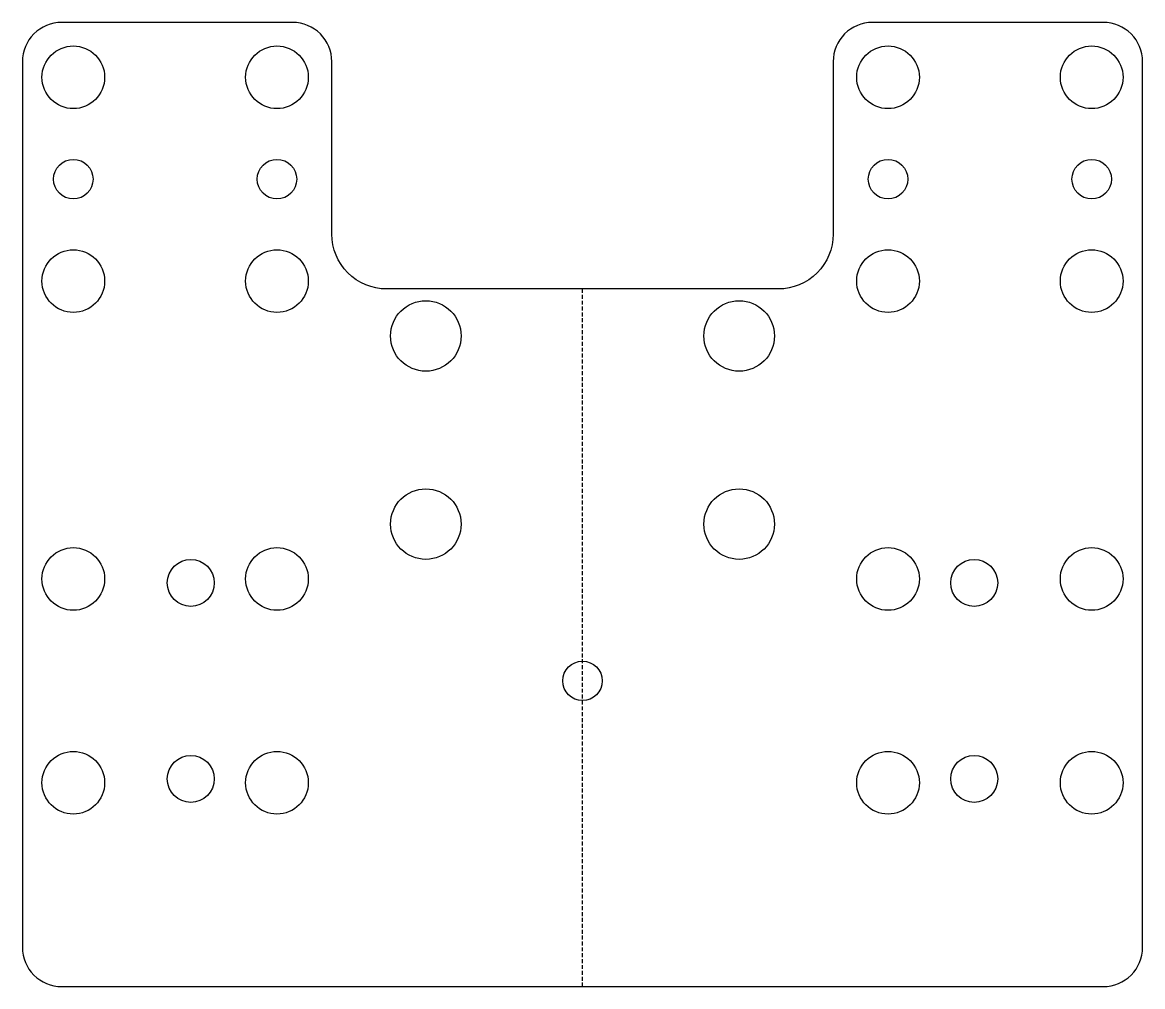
# Model space of a CAD drawing. Header units: millimetres. Extents: x -244 to -101, y 333 to 456.
import ezdxf

# ---------------------------------------------------------------- set-up
doc = ezdxf.new("R2010")
doc.units = ezdxf.units.MM
doc.linetypes.add('DASHED', pattern=[0.75, 0.5, -0.25])
doc.layers.get('0').update_dxf_attribs({"linetype": 'CONTINUOUS'})

msp = doc.modelspace()

# ---------------------------------------------------------------- linework, layer by layer
at = {"linetype": 'DASHED'}
msp.add_line((-172.5, 333.3), (-172.5, 422.3), dxfattribs=at)
msp.add_lwpolyline([(-244, 451.3), (-244, 338.3, 0.414214), (-239, 333.3), (-106, 333.3, 0.414214), (-101, 338.3), (-101, 451.3, 0.414214), (-106, 456.3), (-135.5, 456.3, 0.414214), (-140.5, 451.3), (-140.5, 429.3, -0.414214), (-147.5, 422.3), (-197.5, 422.3, -0.414214), (-204.5, 429.3), (-204.5, 451.3, 0.414214), (-209.5, 456.3), (-239, 456.3, 0.414214)], format="xyb", close=True)
for centre, radius in [((-237.5, 449.3), 4), ((-211.5, 449.3), 4), ((-133.5, 449.3), 4), ((-107.5, 449.3), 4), ((-237.5, 436.3), 2.52), ((-211.5, 436.3), 2.52), ((-133.5, 436.3), 2.52), ((-107.5, 436.3), 2.52), ((-237.5, 423.3), 4), ((-211.5, 423.3), 4), ((-133.5, 423.3), 4), ((-107.5, 423.3), 4), ((-192.5, 416.3), 4.5), ((-152.5, 416.3), 4.5), ((-192.5, 392.3), 4.5), ((-152.5, 392.3), 4.5), ((-237.5, 385.3), 4), ((-211.5, 385.3), 4), ((-133.5, 385.3), 4), ((-107.5, 385.3), 4), ((-222.5, 384.8), 3), ((-122.5, 384.8), 3), ((-172.5, 372.3), 2.52), ((-237.5, 359.3), 4), ((-211.5, 359.3), 4), ((-133.5, 359.3), 4), ((-107.5, 359.3), 4), ((-222.5, 359.8), 3), ((-122.5, 359.8), 3)]:
    msp.add_circle(centre, radius)

doc.saveas('drawing.dxf')
